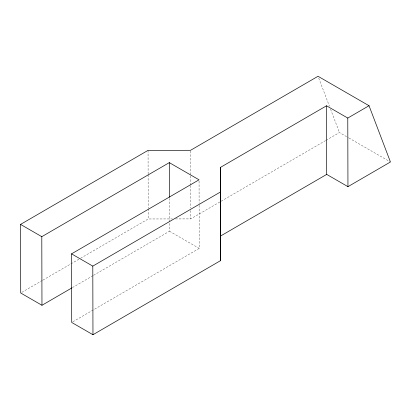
<?xml version="1.0" encoding="UTF-8"?>
<svg xmlns="http://www.w3.org/2000/svg" width="411" height="411" viewBox="0 0 411 411"><rect width="100%" height="100%" fill="white"/><g stroke="black" fill="none" stroke-linecap="round" stroke-linejoin="round"><path stroke-width="0.31" stroke-dasharray="2.06 1.54" d="M21.829 292.365L42.343 280.456M42.898 280.132L80.042 258.565M80.597 258.242L148.227 218.971L172.332 218.929M72.459 287.572L92.973 275.663M93.528 275.339L169.481 231.239L169.399 198.539M175.507 218.924L190.73 218.899L325.579 140.598M326.134 140.274L339.45 132.542L348.323 137.664M72.829 321.808L199.227 248.414L199.119 204.175M348.877 137.983L389.895 161.667M169.481 231.239L199.227 248.414M318.715 78.075L329.427 106.208M330.562 109.198L339.45 132.542M199.063 181.092L199.114 203.532M190.56 150.94L190.622 175.302M190.622 175.944L190.642 184.919M190.647 185.561L190.699 208.002M190.709 210.566L190.73 218.899M148.058 150.364L148.119 174.089M148.119 174.732L148.201 208.074M148.207 208.711L148.227 218.971"/><path stroke-width="0.62" d="M41.968 305.281L20.72 293.012L20.55 224.406L148.058 150.364L190.555 150.298L318.032 76.276L369.032 105.719L390.45 161.985L347.953 186.666L326.704 174.398L326.529 105.791L220.306 167.472L220.476 260.682L92.968 334.724L71.719 322.455L71.55 253.849L199.058 179.812L169.306 162.633L41.799 236.674L41.968 305.281L71.91 287.895M92.968 334.724L92.799 266.117L220.306 192.081M347.953 186.666L347.778 118.06L369.032 105.719M220.476 260.682L220.476 236.078L326.704 174.398M326.529 105.791L347.778 118.06M20.55 224.406L41.799 236.674M71.55 253.849L92.799 266.117M220.306 167.472L220.476 236.078M169.306 162.633L169.394 197.259"/></g></svg>
